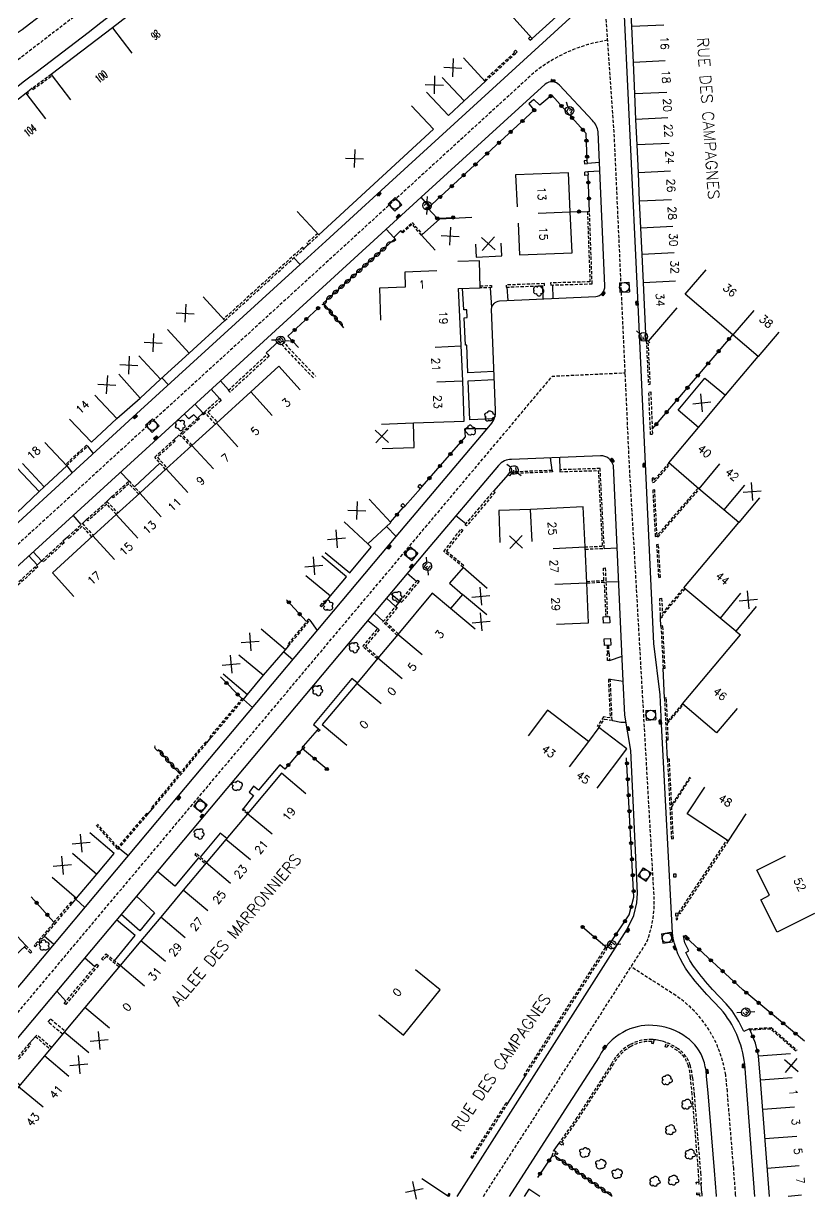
# Model space of a CAD drawing. Header units: millimetres. Extents: x 160000 to 161000, y 121000 to 122000.
# Drawn here: x 160335.7 to 160459.3, y 120999.5 to 121183.2 of the extents above; entities that cross this region are included whole.
import ezdxf
from ezdxf.enums import TextEntityAlignment as Align

# ---------------------------------------------------------------- set-up
doc = ezdxf.new("R2010")
doc.units = ezdxf.units.MM
doc.linetypes.add('DASHED', pattern=[0.75, 0.5, -0.25])
doc.layers.get('0').update_dxf_attribs({"linetype": 'CONTINUOUS'})
for name, color, linetype in [('W0001', 6, 'DASHED'), ('W0008', 7, 'CONTINUOUS'), ('W0100', 7, 'CONTINUOUS'), ('W0112', 1, 'DASHED'), ('W0300', 7, 'CONTINUOUS'), ('W0310', 3, 'CONTINUOUS'), ('W0322', 7, 'CONTINUOUS'), ('W0334', 7, 'CONTINUOUS'), ('W0400', 7, 'CONTINUOUS'), ('W0420', 7, 'CONTINUOUS'), ('W0471', 7, 'CONTINUOUS'), ('W0989', 7, 'CONTINUOUS'), ('W0991', 7, 'CONTINUOUS'), ('W1102', 7, 'CONTINUOUS')]:
    doc.layers.add(name, color=color, linetype=linetype)
doc.styles.get("Standard").update_dxf_attribs({"font": 'romans.shx', "width": 0.85})

# ---------------------------------------------------------------- blocks, each defined once
blk = doc.blocks.new('t991o')
at = {"color": 0, "linetype": 'Continuous'}
for p, q in [((-1, 1), (1, -1)), ((-1, -1), (1, 1))]:
    blk.add_line(p, q, dxfattribs=at)
blk = doc.blocks.new('t322o')
at = {"color": 0, "linetype": 'Continuous'}
for radius in [0.25, 0.15]:
    blk.add_circle((0, 0), radius, dxfattribs=at)
blk = doc.blocks.new('t310o')
at = {"color": 0, "linetype": 'Continuous'}
for centre, start, end in [((-0.5, 0.38), 216.8699, 323.1304), ((0.5, -0.37), 36.8699, 143.1303)]:
    blk.add_arc(centre, 0.625, start, end, dxfattribs=at)
blk = doc.blocks.new('T400')
for p, q in [((-0.15, 0.3), (0.15, 0.3)), ((-0.15, -0.25), (-0.15, 0.3)), ((-0.15, 0.15), (0.15, 0.15)), ((-0.15, 0), (0.15, 0)), ((0.15, 0.3), (0.15, -0.25)), ((-0.15, -0.15), (0.15, -0.15)), ((-0.15, -0.25), (-0.15, -0.3)), ((-0.15, -0.3), (0.15, -0.3)), ((0.15, -0.3), (0.15, -0.25))]:
    blk.add_line(p, q)
blk = doc.blocks.new('T420')
for p, q in [((0.75, 0.75), (-0.75, 0.75)), ((-0.75, 0.75), (-0.75, -0.75)), ((0.75, 0.75), (0.75, -0.75)), ((0.75, -0.75), (-0.75, -0.75))]:
    blk.add_line(p, q)
blk.add_ellipse((0, 0), major_axis=(-0.53, 0.53), ratio=1, start_param=3.926991, end_param=10.210176)
blk = doc.blocks.new('T300')
for p, q in [((-0.8, 0.51), (-0.86, 0.34)), ((-0.86, 0.34), (-0.86, 0.17)), ((-0.86, 0.17), (-0.74, 0.06)), ((-0.69, 0.63), (-0.8, 0.51)), ((-0.8, -0.06), (-0.74, 0.06)), ((-0.74, 0.06), (-0.69, 0.11)), ((-0.57, 0.69), (-0.69, 0.63)), ((-0.46, 0.69), (-0.57, 0.69)), ((-0.29, 0.63), (-0.46, 0.69)), ((-0.29, 0.63), (-0.17, 0.74)), ((-0.23, 0.57), (-0.29, 0.63)), ((-0.17, 0.74), (-0.06, 0.8)), ((-0.06, 0.8), (0.06, 0.8)), ((0.06, 0.8), (0.23, 0.74)), ((0.23, 0.74), (0.34, 0.63)), ((0.34, 0.63), (0.4, 0.51)), ((0.46, 0.46), (0.34, 0.46)), ((0.4, 0.51), (0.4, 0.46)), ((0.57, 0.4), (0.46, 0.46)), ((0.57, 0.4), (0.69, 0.29)), ((0.69, 0.29), (0.74, 0.17)), ((0.74, 0.06), (0.69, -0.17)), ((0.74, 0.17), (0.74, 0.06)), ((-0.8, -0.17), (-0.8, -0.06)), ((-0.8, -0.23), (-0.8, -0.17)), ((-0.74, -0.34), (-0.8, -0.23)), ((-0.69, -0.4), (-0.74, -0.34)), ((-0.51, -0.46), (-0.69, -0.4)), ((-0.4, -0.46), (-0.51, -0.46)), ((-0.4, -0.46), (-0.34, -0.46)), ((-0.34, -0.46), (-0.34, -0.4)), ((-0.34, -0.51), (-0.34, -0.46)), ((-0.29, -0.63), (-0.34, -0.51)), ((-0.17, -0.74), (-0.29, -0.63)), ((-0.06, -0.8), (-0.17, -0.74)), ((0.06, -0.8), (-0.06, -0.8)), ((0.17, -0.74), (0.06, -0.8)), ((0.23, -0.69), (0.17, -0.74)), ((0.29, -0.46), (0.23, -0.46)), ((0.29, -0.63), (0.23, -0.69)), ((0.46, -0.4), (0.29, -0.46)), ((0.34, -0.51), (0.29, -0.63)), ((0.34, -0.51), (0.34, -0.46)), ((0.57, -0.34), (0.46, -0.4)), ((0.63, -0.29), (0.57, -0.34)), ((0.69, -0.17), (0.63, -0.29))]:
    blk.add_line(p, q)
blk = doc.blocks.new('T471')
for p, q in [((-0.333334, 0.333334), (-0.333334, -0.333334)), ((-0.333334, 0.333334), (0.333334, 0.333334)), ((-0.333334, 0), (0, 0)), ((0.500001, 0.500001), (1.000002, 1.000002)), ((-0.500001, -0.500001), (-1.000002, -1.000002)), ((-0.333334, -0.333334), (0.333334, -0.333334))]:
    blk.add_line(p, q)
blk.add_ellipse((0, 0), major_axis=(0.471405, 0.471405), ratio=1, start_param=5.4977871438, end_param=11.780972451)
blk = doc.blocks.new('t112o')
at = {"color": 0, "linetype": 'Continuous'}
for p, q in [((-0.5, 0.5), (0.5, 0.5)), ((-0.5, -0.5), (-0.5, 0.5)), ((0.5, 0.5), (0.5, -0.5)), ((0.5, -0.5), (-0.5, -0.5))]:
    blk.add_line(p, q, dxfattribs=at)

msp = doc.modelspace()

# ---------------------------------------------------------------- linework, layer by layer
at = {"layer": 'W0001'}
for points in [[(160429.86, 121250.35), (160415.34, 121239.26, 0.00239), (160379.6, 121211.87, -0.000744), (160355.46, 121193.36, 0.000099), (160325.59, 121170.45, -0.000228), (160264.86, 121123.92), (160224.86, 121092.82), (160196.57, 121070.81, 0.003875), (160168.3, 121048.62, 0.000766), (160138.37, 121024.88, -0.000174), (160106.4, 121000, -0.000572)], [(160447, 121000), (160446.98, 121000.28), (160446.67, 121004.3), (160445.68, 121016.42), (160445.42, 121018.95, 0.209449), (160437.64, 121031.36), (160430.64, 121035.85)]]:
    msp.add_lwpolyline(points, format="xyb", dxfattribs=at)
at = {"layer": 'W0001', "flags": 128}
for points in [[(160407.58, 121000), (160417.48, 121015.33), (160433.07, 121039.65, 0.116001), (160434.2, 121047.52), (160431.3, 121098.44), (160430.38, 121114.3), (160427.99, 121166.43), (160426.46, 121188.19), (160405.41, 121231.7)], [(160426.99, 121180.6, 0.131842), (160415.54, 121175.61), (160225.03, 121001.5)]]:
    msp.add_lwpolyline(points, format="xyb", dxfattribs=at)
msp.add_lwpolyline([(160310.69, 121000), (160418.35, 121128.14), (160429.72, 121128.66)], dxfattribs=at)
at = {"layer": 'W0008'}
for points in [[(160449.99, 121000), (160448.39, 121020.67, 0.153389), (160444.62, 121029.28), (160442.46, 121031.51, -0.023705), (160439.63, 121034.96, -0.126761), (160437.1, 121041.17), (160435.37, 121073.77), (160435.18, 121078.37), (160434.19, 121086.39), (160432.43, 121124.54), (160431.71, 121140.42), (160429.3, 121191.09, 0.056051), (160428.65, 121194.12), (160414.86, 121227.58), (160413.58, 121230.67, -0.293281), (160414.21, 121234.23), (160419.86, 121238.63, 0.006501), (160431.23, 121247.25, 0.006501)], [(160357.29, 121239.93, 0.002104), (160372.19, 121213.68, -0.376438), (160371.39, 121209.72, 0.000941), (160335.52, 121182.24, -0.162822), (160332.77, 121181.29, -0.226549), (160330.62, 121182.75), (160315.93, 121209.95)], [(160221.21, 121006.22, 0.310791), (160228.45, 121007.51), (160243.97, 121021.76), (160252.29, 121029.52), (160252.19, 121029.65), (160276.65, 121052.03), (160285.01, 121059.75), (160291.22, 121065.42), (160324.04, 121095.38), (160352.81, 121121.71), (160378.94, 121145.58), (160382.94, 121149.21), (160391.62, 121157.15), (160422.82, 121185.7, 0.348007), (160423.09, 121187.83), (160423.49, 121188.05), (160402.86, 121220.3), (160402.47, 121220.05, 0.463927), (160397.38, 121221.4, -0.00098), (160333.91, 121172.68, -0.000272), (160269.86, 121123.61, 0.000076), (160183.93, 121056.79)], [(160397.82, 121156.11), (160357.2, 121118.93), (160329.68, 121093.79), (160314.5, 121079.93), (160288.59, 121056.29, 0.469141), (160288.63, 121054.14), (160325.22, 121023.62, 0.412528), (160327.35, 121023.74), (160359.94, 121062.57), (160393.94, 121103.08), (160408.68, 121120.54, 0.20683), (160409.47, 121122.82), (160408.82, 121138.61, -0.357641), (160410.1, 121139.9), (160425.11, 121140.57, 0.394555), (160426.54, 121142.25), (160425.51, 121166.31, 0.15265), (160424.61, 121168.07), (160419.44, 121173.57, 0.434394), (160417.24, 121173.74), (160397.82, 121156.11)], [(160403.49, 121000), (160429.96, 121041.62), (160431.06, 121043.87), (160431.56, 121045.85), (160431.65, 121047.39), (160430.58, 121069.63), (160429.67, 121075.16), (160429.41, 121080.48), (160427.87, 121114.18, 0.354823), (160425.89, 121115.69), (160411.96, 121115.14, 0.218017), (160409.93, 121114.19), (160398.62, 121100.85), (160363.44, 121058.87), (160327.86, 121016.53), (160314.3, 121000.29), (160314.11, 121000.43)], [(160444, 121000), (160444, 121000.06), (160443.69, 121004.06), (160442.7, 121016.15), (160442.44, 121018.72, 0.063114), (160442.01, 121021.13, 0.164199), (160439.31, 121024.84, 0.139841), (160434.02, 121026.71, 0.145411), (160429.35, 121025.62, 0.141859), (160425.64, 121021.81), (160420.31, 121013.5), (160411.6, 121000)]]:
    msp.add_lwpolyline(points, format="xyb", dxfattribs=at)
at = {"layer": 'W0100'}
for points in [[(160404.21, 121215.49), (160401.41, 121219.93), (160398.91, 121220.34), (160391.4, 121214.59), (160388.85, 121212.57), (160378.01, 121204.46), (160374.49, 121201.71), (160371.06, 121199.07), (160367.54, 121196.38), (160364.1, 121193.73), (160360.63, 121191.06), (160356.99, 121188.27), (160349.61, 121182.53), (160340.05, 121175.26), (160343.08, 121171.28)], [(160411.83, 121184.58), (160415.21, 121180.89), (160422.21, 121187.29), (160417.42, 121194.79), (160415.83, 121197.29), (160413.75, 121200.6), (160409.51, 121207.13), (160406.54, 121211.84), (160404.21, 121215.49)], [(160437.77, 121138.82), (160433.3, 121133.58), (160433.02, 121133.65), (160432.57, 121142.73), (160432.37, 121147.15), (160432.17, 121151.28), (160431.98, 121155.46), (160431.78, 121159.92), (160431.6, 121164.26), (160431.4, 121168.24), (160431.25, 121172.26), (160431, 121177.11), (160430.76, 121182.78), (160430.46, 121188.37), (160430.16, 121193.95), (160438.12, 121200.08), (160441.17, 121196.12)], [(160398.68, 121172.49), (160402.1, 121168.84), (160404.54, 121171.13), (160407.86, 121174.19), (160404.48, 121177.87)], [(160339.18, 121168.34), (160336.15, 121172.32), (160331.29, 121168.62), (160327.68, 121165.84), (160323.67, 121162.75), (160319.81, 121159.81), (160315.29, 121156.34), (160310.54, 121152.69), (160304.6, 121148.02), (160307.69, 121144.09)], [(160378.49, 121153.87), (160381.88, 121150.2), (160399.75, 121166.7), (160396.36, 121170.37)], [(160413.01, 121152.06), (160413.21, 121147.07), (160421.42, 121147.39), (160421.12, 121153.81), (160420.86, 121159.92), (160412.6, 121159.57), (160412.82, 121154.57)], [(160400.76, 121152.72), (160397.9, 121150.17), (160400.03, 121147.81)], [(160400.76, 121152.72), (160405.75, 121152.97)], [(160406.34, 121148.74), (160406.44, 121146.74), (160410.44, 121146.93), (160410.34, 121148.93)], [(160391.77, 121116.81), (160396.77, 121116.99), (160396.63, 121120.83), (160404.57, 121121.12), (160404.34, 121127.41), (160403.66, 121141.84), (160407.04, 121141.91), (160406.96, 121146.13), (160403.59, 121146.07)], [(160400.28, 121144.58), (160395.28, 121144.39), (160395.37, 121142.02), (160391.32, 121141.87), (160391.51, 121136.87)], [(160450.21, 121092.14), (160447.03, 121088.31), (160444.55, 121090.34), (160438.88, 121095.04), (160447.46, 121105.27), (160445.11, 121107.26), (160441.21, 121110.55), (160436.56, 121114.58), (160441.2, 121120.13), (160437.99, 121122.82), (160442.18, 121127.82), (160445.38, 121125.14), (160450.48, 121131.21), (160439.11, 121140.94), (160442.36, 121144.74)], [(160342.92, 121121.44), (160346.35, 121117.8), (160350.28, 121121.51), (160353.92, 121124.71), (160357.11, 121127.64), (160361.58, 121131.72), (160367.15, 121136.81), (160363.78, 121140.51)], [(160378.96, 121125.98), (160375.6, 121129.69), (160371.22, 121125.71), (160365.85, 121120.79), (160362.04, 121117.32), (160358.03, 121113.66), (160353.87, 121109.86), (160350.19, 121106.5), (160346.55, 121103.17), (160340.24, 121097.43), (160343.6, 121093.73)], [(160335.56, 121114.51), (160338.96, 121110.84), (160342.47, 121114.1), (160339.07, 121117.77)], [(160317.31, 121097.83), (160320.63, 121094.09), (160324.65, 121097.67), (160333.51, 121105.7), (160338.18, 121110.12), (160334.74, 121113.75)], [(160382.84, 121100.61), (160386.68, 121097.41), (160390.02, 121101.4), (160389.52, 121101.96), (160393.12, 121105.25), (160389.74, 121108.94)], [(160419.01, 121089.39), (160424, 121089.61), (160423.72, 121095.84), (160423.46, 121101.45), (160423.17, 121107.71), (160414.95, 121107.3), (160410, 121107.14), (160410.16, 121102.14)], [(160379.83, 121096.99), (160383.66, 121093.79), (160386.17, 121096.79), (160382.33, 121100)], [(160408.17, 121094.96), (160404.42, 121098.26), (160402.26, 121095.81), (160404.29, 121094.04), (160402.44, 121091.83), (160399.57, 121094.23), (160394.18, 121087.8), (160391.05, 121084.06), (160387.77, 121080.14), (160382.38, 121073.71), (160386.21, 121070.49)], [(160366.89, 121081.62), (160370.73, 121078.42), (160373.22, 121081.4), (160376.63, 121085.36), (160372.85, 121088.62)], [(160447.2, 121076.23), (160443.97, 121072.42), (160438.65, 121076.93), (160447.74, 121087.71)], [(160425.34, 121063.79), (160429.97, 121069.91), (160425.59, 121073.22), (160423.98, 121071.08), (160417.56, 121075.93), (160414.54, 121071.95)], [(160379.85, 121062.89), (160376.02, 121066.1), (160370.72, 121059.78), (160367.35, 121055.77), (160364.25, 121052.08), (160360.68, 121047.81), (160357.16, 121043.63), (160354.05, 121039.9), (160350.8, 121036.06), (160345.3, 121029.5), (160342.08, 121025.63), (160338.99, 121021.93), (160334.95, 121017.12), (160331.74, 121013.28), (160328.49, 121009.44), (160325.3, 121005.66), (160322.08, 121001.82), (160320.54, 121000)], [(160448.57, 121059.74), (160445.82, 121055.56), (160439.42, 121059.78), (160442.17, 121063.95)], [(160340.19, 121049.84), (160344, 121046.6), (160347.19, 121050.35), (160349.9, 121053.58), (160346.06, 121056.8)], [(160459.3, 121044.21), (160453.48, 121041.28), (160450.92, 121046.34), (160452.28, 121047.03), (160450.29, 121050.97), (160454.75, 121053.22)], [(160329.74, 121040.11), (160333.14, 121036.44), (160336.08, 121039.17), (160332.68, 121042.83)], [(160391.22, 121028.36), (160395.1, 121025.2), (160400.82, 121032.24), (160396.94, 121035.4)], [(160452.26, 121000), (160450.85, 121018.15), (160450.55, 121021.94), (160455.53, 121022.33)], [(160402.14, 121000), (160397.97, 121002.73)], [(160416.39, 121000), (160414.67, 121001.11), (160413.96, 121000)]]:
    msp.add_lwpolyline(points, dxfattribs=at)
at = {"layer": 'W0112'}
for points in [[(160414.95, 121181.18), (160414.63, 121180.89), (160414.89, 121180.6), (160415.21, 121180.89)], [(160407.86, 121174.19), (160412.56, 121178.53), (160412.84, 121178.78), (160412.58, 121179.07), (160412.3, 121178.82), (160412.42, 121178.68), (160407.72, 121174.34)], [(160340.05, 121175.26), (160337.08, 121173.1), (160337.2, 121172.94), (160340.18, 121175.1)], [(160336.27, 121172.16), (160336.48, 121172.32), (160336.36, 121172.48), (160336.15, 121172.32)], [(160397.9, 121150.17), (160396.41, 121151.84), (160394.96, 121150.5), (160394.83, 121150.64), (160396.43, 121152.12), (160398.05, 121150.31)], [(160381.69, 121150.44), (160379.98, 121148.9), (160380.18, 121148.68), (160381.89, 121150.21)], [(160367.15, 121136.81), (160379.52, 121148.04), (160379.32, 121148.26), (160366.95, 121137.03)], [(160407.03, 121142.24), (160408.85, 121142.29), (160408.85, 121141.96), (160407.04, 121141.91)], [(160381.01, 121127.85), (160375.79, 121133.36), (160376.11, 121133.66), (160381.34, 121128.14)], [(160433.02, 121133.65), (160433.34, 121126.85), (160433.64, 121126.86), (160433.32, 121133.67)], [(160365.7, 121120.65), (160363.98, 121122.53), (160366.32, 121124.65), (160366.59, 121124.35), (160364.54, 121122.51), (160365.99, 121120.92)], [(160364.14, 121122.36), (160363.86, 121122.1), (160363.7, 121122.28), (160363.98, 121122.53)], [(160360.35, 121119.23), (160363.03, 121121.67), (160363.19, 121121.49), (160360.52, 121119.05)], [(160357.92, 121113.56), (160356.21, 121115.49), (160359.2, 121118.2), (160359.41, 121117.98), (160356.63, 121115.46), (160358.14, 121113.76)], [(160342.41, 121114.17), (160345.69, 121117.19), (160345.55, 121117.34), (160342.27, 121114.32)], [(160436.56, 121114.58), (160434.25, 121111.91), (160434.23, 121112.22), (160433.93, 121112.2), (160433.97, 121111.53), (160434.27, 121111.55), (160436.75, 121114.41)], [(160423.48, 121101.1), (160426.46, 121101.23), (160425.81, 121113.7), (160419.5, 121113.51), (160419.51, 121113.21), (160425.52, 121113.39), (160426.14, 121101.52), (160423.47, 121101.4)], [(160353.71, 121109.72), (160352.18, 121111.33), (160349.75, 121109.11), (160349.54, 121109.33), (160352.2, 121111.75), (160353.93, 121109.92)], [(160441.1, 121110.65), (160434.7, 121103.24), (160434.33, 121110.35), (160434.03, 121110.34), (160434.41, 121103.11), (160434.71, 121103.13), (160434.87, 121103.04), (160441.29, 121110.49)], [(160350.24, 121106.54), (160348.73, 121108.15), (160345.78, 121105.53), (160345.58, 121105.75), (160348.75, 121108.57), (160350.46, 121106.74)], [(160346.4, 121103.03), (160344.89, 121104.69), (160342.8, 121102.77), (160342.6, 121103), (160344.91, 121105.11), (160346.62, 121103.24)], [(160404.42, 121098.26), (160401.4, 121100.76), (160404.09, 121104.25), (160404.33, 121104.07), (160401.81, 121100.81), (160404.61, 121098.49)], [(160423.71, 121096.07), (160426.4, 121096.22), (160426.32, 121098.16), (160426.61, 121098.17), (160426.71, 121095.93), (160426.94, 121090.55)], [(160426.73, 121090.54), (160426.49, 121095.92), (160423.72, 121095.77)], [(160439.03, 121094.91), (160435.44, 121090.66), (160435.45, 121090.38), (160435.25, 121090.37), (160435.24, 121090.73), (160435.12, 121093.42), (160435.42, 121093.43), (160435.52, 121091.06), (160438.88, 121095.04)], [(160394.07, 121087.66), (160391.88, 121089.74), (160393.86, 121092.16), (160394.1, 121091.97), (160392.28, 121089.76), (160394.26, 121087.89)], [(160390.96, 121083.96), (160388.72, 121085.9), (160391.05, 121088.69), (160391.28, 121088.5), (160389.14, 121085.93), (160391.16, 121084.19)], [(160427.2, 121084.77), (160427.27, 121083.71), (160426.97, 121083.69), (160426.9, 121084.75), (160426.99, 121084.76), (160426.93, 121086.1)], [(160427.2, 121084.77), (160427.14, 121086.11)], [(160425.59, 121073.22), (160426.47, 121074.57), (160427.68, 121074.39), (160427.39, 121080.78), (160427.09, 121080.76), (160427.37, 121074.74), (160426.32, 121074.9), (160425.34, 121073.38)], [(160438.65, 121076.93), (160436.33, 121074.18), (160436.16, 121077.84), (160435.86, 121077.83), (160436.16, 121071.31), (160436.46, 121071.32), (160436.34, 121073.89), (160438.8, 121076.8)], [(160439.84, 121065.49), (160436.98, 121061.16), (160436.62, 121068.3), (160436.33, 121068.29), (160436.95, 121055.86), (160437.25, 121055.88), (160437, 121060.87), (160439.98, 121065.4)], [(160347.07, 121058), (160350.45, 121054.18), (160355.16, 121059.69), (160354.97, 121059.85), (160350.45, 121054.56), (160347.26, 121058.16)], [(160370.71, 121059.78), (160369.91, 121060.39), (160370.02, 121060.54), (160370.84, 121059.92)], [(160445.82, 121055.56), (160438.25, 121044.16), (160438.08, 121044.27), (160445.65, 121055.67)], [(160364.29, 121052.13), (160362.64, 121053.59), (160362.49, 121053.42), (160364.14, 121051.95)], [(160343.77, 121046.8), (160343.64, 121046.63), (160343.88, 121046.45), (160344, 121046.6)], [(160336.08, 121039.17), (160337.01, 121038.21), (160336.79, 121038), (160335.86, 121038.96)], [(160350.63, 121035.86), (160348.66, 121037.49), (160348.15, 121036.92), (160347.92, 121037.12), (160348.62, 121037.9), (160350.83, 121036.09)], [(160341.85, 121025.35), (160339.56, 121027.22), (160339.95, 121027.71), (160342.25, 121025.83)], [(160456.41, 121022.68), (160452.44, 121026.14), (160449.18, 121025.95), (160449.16, 121026.16), (160452.52, 121026.37), (160456.55, 121022.85)], [(160340.09, 121023.25), (160337.78, 121025.2), (160337.59, 121024.97), (160339.9, 121023.02)], [(160335.14, 121017.35), (160333.06, 121019.09), (160336.86, 121023.73), (160336.63, 121023.92), (160332.64, 121019.05), (160334.95, 121017.12)], [(160402.15, 121000), (160402.36, 121000.34), (160402.19, 121000.44), (160401.98, 121000.1)], [(160441.41, 121000), (160441.39, 121000.22), (160440.91, 121000.23), (160440.92, 121000.53), (160441.68, 121000.51), (160441.71, 121000)]]:
    msp.add_lwpolyline(points, dxfattribs=at)
for points in [[(160423.34, 121161.31), (160423.83, 121161.35), (160423.79, 121161.83), (160423.3, 121161.79)], [(160423.92, 121159.51), (160423.43, 121159.48), (160423.4, 121160.06), (160423.89, 121160.09)], [(160423.82, 121153.82), (160424.22, 121142.88), (160418.07, 121142.69), (160418.08, 121142.36), (160424.56, 121142.56), (160424.15, 121153.83)], [(160393.3, 121149.22), (160393.75, 121149.6), (160393.88, 121149.45), (160393.43, 121149.07)], [(160411.12, 121142.37), (160411.13, 121142.04), (160417.11, 121142.27), (160417.1, 121142.6)], [(160374.11, 121131.28), (160367.99, 121125.65), (160367.72, 121125.94), (160373.83, 121131.58)], [(160433.68, 121119), (160433.42, 121125.65), (160433.72, 121125.66), (160433.98, 121119.01)], [(160418.32, 121113.47), (160418.34, 121113.17), (160411.93, 121112.9), (160411.66, 121112.58), (160411.43, 121112.77), (160411.78, 121113.19)], [(160397.34, 121110.9), (160397.73, 121110.57), (160398, 121110.89), (160397.61, 121111.22)], [(160404.73, 121104.93), (160409.16, 121110.16), (160409.39, 121109.97), (160404.95, 121104.73)], [(160394.68, 121107.95), (160395.05, 121107.6), (160395.34, 121107.9), (160394.97, 121108.25)], [(160338.61, 121099.36), (160341.87, 121102.33), (160342.07, 121102.11), (160338.82, 121099.14)], [(160434.62, 121101.79), (160434.93, 121096.69), (160435.23, 121096.71), (160434.92, 121101.81)], [(160333.91, 121095.01), (160337.77, 121098.58), (160337.97, 121098.36), (160334.12, 121094.79)], [(160397.29, 121096.28), (160397.52, 121096.09), (160394.76, 121092.78), (160394.53, 121092.97)], [(160382.96, 121092.87), (160382.28, 121092.1), (160382.09, 121092.27), (160382.76, 121093.04)], [(160376.94, 121086.14), (160377.13, 121085.97), (160380.44, 121090.01), (160380.24, 121090.17)], [(160435.31, 121089.09), (160435.65, 121082.5), (160435.95, 121082.51), (160435.61, 121089.11)], [(160364.81, 121071.79), (160365.01, 121071.63), (160370.07, 121077.62), (160369.88, 121077.78)], [(160381.8, 121073.03), (160382.04, 121072.83), (160381.83, 121072.6), (160381.6, 121072.81)], [(160355.87, 121060.53), (160364.38, 121070.86), (160364.19, 121071.02), (160355.68, 121060.69)], [(160379.43, 121070.33), (160379.67, 121070.13), (160379.47, 121069.89), (160379.24, 121070.09)], [(160437.25, 121049.92), (160437.66, 121049.93), (160437.66, 121050.32), (160437.25, 121050.31)], [(160340.59, 121042.51), (160343.38, 121045.81), (160343.15, 121046.01), (160340.36, 121042.7), (160340.4, 121042.67), (160337.38, 121039.19), (160337.57, 121039.02)], [(160437.59, 121043.81), (160438, 121043.82), (160437.98, 121044.22), (160437.57, 121044.21)], [(160437.74, 121043.18), (160437.97, 121043.29), (160437.86, 121043.52), (160437.63, 121043.4)], [(160439.01, 121040.69), (160439.24, 121040.81), (160439.35, 121040.58), (160439.12, 121040.46)], [(160426.6, 121038.86), (160413.91, 121019), (160414.16, 121018.84), (160426.86, 121038.69)], [(160342.08, 121030.15), (160347.19, 121036.26), (160347.42, 121036.07), (160342.31, 121029.96)], [(160411.1, 121014.6), (160405.63, 121006.1), (160405.88, 121005.94), (160411.36, 121014.44)], [(160419.02, 121006.55), (160418.76, 121006.72), (160418.6, 121006.23), (160418.31, 121006.32), (160418.59, 121007.19), (160419.19, 121006.8)]]:
    msp.add_lwpolyline(points, close=True, dxfattribs=at)
at = {"layer": 'W0112', "flags": 128}
msp.add_lwpolyline([(160362.06, 121117.35), (160360.35, 121119.23), (160360.04, 121118.95), (160360.24, 121118.72), (160360.33, 121118.81), (160361.84, 121117.15)], dxfattribs=at)
at = {"layer": 'W0112'}
for points in [[(160420.12, 121008.23), (160419.81, 121008.42), (160422.44, 121012.13), (160427.83, 121020.54, -0.145238), (160430.6, 121023.43, -0.145757), (160433.88, 121024.18, -0.000823), (160433.9, 121024.18), (160433.85, 121023.93), (160434.15, 121023.88), (160434.26, 121024.47, 0.01171), (160433.89, 121024.48, 0.145411), (160430.46, 121023.69, 0.144747), (160427.57, 121020.69), (160422.19, 121012.3), (160419.38, 121008.33), (160419.96, 121007.97)], [(160435.96, 121023.37), (160436.19, 121024, -0.065065), (160438.02, 121023.03, -0.164199), (160439.88, 121020.47, -0.064872), (160440.22, 121018.55), (160440.49, 121015.95), (160441.47, 121003.89), (160441.48, 121003.7), (160441.6, 121001.94), (160440.84, 121001.9), (160440.82, 121002.2), (160441.28, 121002.22), (160441.18, 121003.68), (160441.17, 121003.86), (160440.19, 121015.92), (160439.92, 121018.53, 0.065169), (160439.6, 121020.38, 0.164199), (160437.85, 121022.78, 0.055238), (160436.37, 121023.61), (160436.24, 121023.27)]]:
    msp.add_lwpolyline(points, format="xyb", close=True, dxfattribs=at)
at = {"layer": 'W0310'}
for points in [[(160393.3, 121149.22), (160382.54, 121139.55)], [(160382.54, 121139.55), (160385.71, 121135.69)], [(160360.11, 121066.07), (160356.76, 121069.79)], [(160427.71, 121000), (160418.65, 121006.4)]]:
    msp.add_lwpolyline(points, dxfattribs=at)
at = {"layer": 'W0322'}
for points in [[(160423.79, 121161.83), (160423.62, 121166.05), (160418.24, 121172.04), (160416.4, 121170.46)], [(160415.51, 121169.68), (160398.88, 121154.36)], [(160421.12, 121153.86), (160424.15, 121153.83), (160423.92, 121159.51)], [(160398.88, 121154.36), (160400.35, 121152.8)], [(160400.35, 121152.8), (160403.12, 121152.94)], [(160381.74, 121138.76), (160377.02, 121134.37), (160378.68, 121132.6)], [(160433.94, 121119.87), (160446.52, 121134.61)], [(160398, 121110.89), (160404.78, 121118.68), (160404.68, 121119.91)], [(160393.06, 121105.32), (160395.05, 121107.6)], [(160379.93, 121089.79), (160376.8, 121093.21)], [(160369.81, 121077.76), (160366.49, 121081.15)], [(160379.28, 121069.97), (160376.56, 121066.75)], [(160379.28, 121069.97), (160383.09, 121066.77)], [(160423.07, 121042.08), (160426.88, 121038.84), (160430.36, 121043.96), (160431.09, 121046.73), (160429.95, 121068.51)], [(160340.48, 121042.84), (160336.93, 121046.8)], [(160457.76, 121024.24), (160448.11, 121032.26), (160439.19, 121040.5)], [(160450.55, 121021.94), (160450.07, 121023.95), (160449.23, 121025.95)], [(160418.31, 121006.32), (160416, 121002.92)]]:
    msp.add_lwpolyline(points, dxfattribs=at)
at = {"layer": 'W0334'}
for p, q in [((160337.08, 121173.1), (160336.36, 121172.48)), ((160336.54, 121100.06), (160337.86, 121098.66)), ((160337.22, 121100.67), (160338.54, 121099.29)), ((160338.61, 121099.36), (160337.77, 121098.58))]:
    msp.add_line(p, q, dxfattribs=at)
for points in [[(160416.4, 121170.46), (160415.45, 121171.33), (160414.67, 121170.68), (160415.51, 121169.68)], [(160425.71, 121161.53), (160423.83, 121161.35)], [(160423.89, 121160.09), (160425.77, 121160.19)], [(160399.13, 121154.59), (160397.82, 121156.11)], [(160394.83, 121150.64), (160394.66, 121150.88), (160393.56, 121149.8), (160392.36, 121151.11)], [(160393.56, 121149.8), (160393.75, 121149.6)], [(160379.52, 121148.04), (160380.18, 121148.68)], [(160377.96, 121146.62), (160378.94, 121145.58)], [(160411.42, 121139.96), (160411.29, 121142.05)], [(160416.82, 121142.26), (160416.83, 121140.2)], [(160418.47, 121140.27), (160418.44, 121142.37)], [(160409.22, 121128.86), (160405.14, 121128.67), (160404.98, 121132.97), (160404.77, 121132.98), (160404.54, 121137.25), (160405.05, 121137.29), (160404.96, 121138.5), (160404.49, 121138.49), (160404.29, 121141.86)], [(160408.87, 121138.88), (160408.68, 121141.95)], [(160375.8, 121133.35), (160375.61, 121133.6), (160373.62, 121131.8), (160373.83, 121131.58)], [(160357.34, 121127.85), (160358.35, 121126.77)], [(160367.77, 121125.99), (160366.47, 121127.41)], [(160409.26, 121121.47), (160405.47, 121121.3), (160405.18, 121127.4), (160409.28, 121127.61)], [(160365.03, 121126.09), (160366.32, 121124.65)], [(160363.78, 121122.35), (160362.48, 121123.76)], [(160362.88, 121121.53), (160362.35, 121122.11), (160361.54, 121121.48), (160360.81, 121122.23)], [(160363.7, 121122.28), (160363.03, 121121.67)], [(160408.13, 121119.89), (160404.68, 121119.91)], [(160345.69, 121117.19), (160346.62, 121116.04)], [(160357.02, 121114.56), (160353.04, 121110.86)], [(160418.32, 121113.47), (160418.07, 121115.38)], [(160419.44, 121115.44), (160419.5, 121113.51)], [(160342.47, 121114.1), (160343.32, 121113.03)], [(160352.2, 121111.75), (160350.89, 121113.16)], [(160411.43, 121112.77), (160409.16, 121110.16)], [(160338.18, 121110.12), (160338.96, 121110.84)], [(160349.54, 121109.33), (160348.75, 121108.57)], [(160395.34, 121107.9), (160397.73, 121110.57)], [(160344.74, 121104.95), (160343.5, 121106.41)], [(160345.58, 121105.75), (160344.91, 121105.11)], [(160404.82, 121105.04), (160403.27, 121106.33)], [(160392.44, 121104.63), (160393.94, 121103.08)], [(160342.6, 121103), (160341.87, 121102.33)], [(160426.46, 121101.23), (160428.46, 121101.32)], [(160397.12, 121096.08), (160395.64, 121097.29)], [(160428.7, 121096.02), (160426.71, 121095.93)], [(160382.96, 121092.87), (160383.66, 121093.79)], [(160393.08, 121094.23), (160394.53, 121092.97), (160393.86, 121092.16), (160392.42, 121093.44)], [(160391.95, 121089.83), (160390.49, 121091.15)], [(160380.44, 121090.01), (160381.61, 121088.39)], [(160389.49, 121089.95), (160391.05, 121088.69)], [(160376.37, 121085.06), (160377.82, 121083.87)], [(160376.63, 121085.36), (160377.13, 121085.97)], [(160427.27, 121083.71), (160429.23, 121084.39)], [(160435.86, 121077.83), (160435.65, 121082.5)], [(160387.84, 121080.22), (160386.99, 121080.9), (160381.03, 121073.72), (160381.8, 121073.03)], [(160427.39, 121080.78), (160429.41, 121080.48)], [(160371.51, 121076.35), (160370.07, 121077.62), (160370.73, 121078.42)], [(160429.85, 121074.05), (160429.05, 121074.05), (160427.77, 121074.27), (160427.68, 121074.39)], [(160381.6, 121072.81), (160379.43, 121070.33)], [(160364.38, 121070.86), (160365.01, 121071.63)], [(160436.33, 121068.29), (160436.16, 121071.31)], [(160376.56, 121066.75), (160375.77, 121067.4), (160372.43, 121063.45), (160371.67, 121064.06), (160370.98, 121063.16), (160371.67, 121062.64), (160370.02, 121060.54)], [(160355.16, 121059.69), (160355.87, 121060.53)], [(160367.48, 121055.92), (160366.45, 121056.76), (160363.31, 121052.99)], [(160352.06, 121053.18), (160350.74, 121054.29)], [(160363.07, 121052.91), (160359.34, 121048.44), (160356.64, 121050.77)], [(160353.36, 121046.87), (160356.2, 121044.31), (160353.87, 121041.47), (160350.98, 121044.04)], [(160343.38, 121045.81), (160343.88, 121046.45), (160345.28, 121045.1)], [(160340.45, 121039.34), (160338.97, 121040.63)], [(160346.86, 121035.87), (160345.27, 121037.24)], [(160342.35, 121030.5), (160340.92, 121032.06)], [(160337.59, 121024.96), (160336.63, 121023.92)], [(160411.36, 121014.44), (160414.16, 121018.84)], [(160419.38, 121008.33), (160418.59, 121007.19)], [(160441.68, 121000.51), (160441.6, 121001.94)]]:
    msp.add_lwpolyline(points, dxfattribs=at)
at = {"layer": 'W0334', "flags": 128}
for points in [[(160359.2, 121118.2), (160360.04, 121118.95)], [(160435.31, 121089.09), (160435.25, 121090.37)], [(160447.03, 121088.31), (160447.74, 121087.71)], [(160349.95, 121036.81), (160353.18, 121040.75), (160350.27, 121043.2)]]:
    msp.add_lwpolyline(points, dxfattribs=at)
at = {"layer": 'W0334'}
for points in [[(160449.16, 121026.16), (160448.26, 121025.74), (160447.71, 121026.91, 0.0575), (160445.51, 121030.1), (160443.35, 121032.34, -0.023591), (160440.6, 121035.69, -0.056727), (160439.22, 121038.08), (160439.68, 121038.37), (160439.04, 121039.59), (160438.84, 121040.7), (160439.01, 121040.69)], [(160436.19, 121024, 0.085909), (160434.26, 121024.47, 0.085909)]]:
    msp.add_lwpolyline(points, format="xyb", dxfattribs=at)
at = {"layer": 'W1102'}
for p, q in [((160349.61, 121182.53), (160352.66, 121178.57)), ((160435.76, 121182.99), (160430.76, 121182.78)), ((160435.99, 121177.37), (160431, 121177.11)), ((160401.12, 121174.78), (160404.54, 121171.13)), ((160436.24, 121172.44), (160431.25, 121172.26)), ((160436.39, 121168.49), (160431.4, 121168.24)), ((160436.59, 121164.48), (160431.6, 121164.26)), ((160436.78, 121160.14), (160431.78, 121159.92)), ((160436.97, 121155.68), (160431.98, 121155.46)), ((160416.13, 121153.58), (160421.12, 121153.81)), ((160437.16, 121151.52), (160432.17, 121151.28)), ((160437.36, 121147.38), (160432.37, 121147.15)), ((160437.57, 121142.98), (160432.57, 121142.73)), ((160449.8, 121138.38), (160446.55, 121134.58)), ((160358.2, 121135.41), (160361.58, 121131.72)), ((160453.73, 121135.01), (160450.48, 121131.21)), ((160400.03, 121132.66), (160404.09, 121132.85)), ((160353.73, 121131.32), (160357.11, 121127.64)), ((160350.62, 121128.46), (160353.92, 121124.71)), ((160400.28, 121127.27), (160404.34, 121127.41)), ((160374.58, 121122.01), (160371.22, 121125.71)), ((160346.85, 121125.14), (160350.28, 121121.51)), ((160369.22, 121117.1), (160365.85, 121120.79)), ((160391.63, 121120.64), (160396.63, 121120.83)), ((160365.4, 121113.63), (160362.04, 121117.32)), ((160361.4, 121109.97), (160358.03, 121113.66)), ((160444.48, 121114.42), (160441.21, 121110.55)), ((160448.38, 121111.11), (160445.11, 121107.26)), ((160357.24, 121106.16), (160353.87, 121109.86)), ((160450.72, 121109.12), (160447.46, 121105.27)), ((160415.2, 121102.3), (160414.95, 121107.3)), ((160353.57, 121102.81), (160350.19, 121106.5)), ((160385.84, 121105.37), (160389.52, 121101.96)), ((160349.92, 121099.48), (160346.55, 121103.17)), ((160418.47, 121101.23), (160423.46, 121101.45)), ((160418.72, 121095.62), (160423.72, 121095.84)), ((160408.12, 121090.84), (160404.29, 121094.04)), ((160447.72, 121094.21), (160444.55, 121090.34)), ((160406.27, 121088.62), (160402.44, 121091.83)), ((160398.02, 121084.59), (160394.18, 121087.8)), ((160369.38, 121084.61), (160373.22, 121081.4)), ((160394.88, 121080.84), (160391.05, 121084.06)), ((160391.61, 121076.93), (160387.77, 121080.14)), ((160374.55, 121056.57), (160370.72, 121059.78)), ((160371.18, 121052.55), (160367.35, 121055.77)), ((160343.38, 121053.59), (160347.19, 121050.35)), ((160368.08, 121048.86), (160364.25, 121052.08)), ((160364.51, 121044.6), (160360.68, 121047.81)), ((160360.99, 121040.41), (160357.16, 121043.63)), ((160357.89, 121036.7), (160354.05, 121039.9)), ((160354.61, 121032.83), (160350.8, 121036.06)), ((160349.13, 121026.29), (160345.3, 121029.5)), ((160345.92, 121022.43), (160342.08, 121025.63)), ((160342.82, 121018.72), (160338.99, 121021.93)), ((160338.78, 121013.91), (160334.95, 121017.12)), ((160455.83, 121018.54), (160450.85, 121018.15)), ((160457.26, 121000.17), (160455.2, 121000))]:
    msp.add_line(p, q, dxfattribs=at)
at = {"layer": 'W1102', "flags": 128}
for points in [[(160441.2, 121120.13), (160445.38, 121125.14)], [(160423.98, 121071.08), (160420.96, 121067.09)], [(160456.19, 121013.94), (160451.21, 121013.55)], [(160456.55, 121009.35), (160451.56, 121008.96)], [(160456.91, 121004.76), (160451.92, 121004.37)]]:
    msp.add_lwpolyline(points, dxfattribs=at)

# ---------------------------------------------------------------- block references
at = {"layer": 'W0112', "rotation": 92.77600747270348}
for p in [(160426.8, 121090.05), (160426.94, 121086.6)]:
    msp.add_blockref('t112o', p, dxfattribs=at)
at = {"layer": 'W0300'}
for p, rotation in [((160416.24, 121141.44), 1.218662267846776), ((160408.59, 121121.98), 81.51329078400579), ((160360.18, 121120.59), 134.077704431466), ((160405.49, 121119.71), 179.640362861989), ((160394.04, 121093.79), 140.794335197653), ((160383.32, 121092.21), 312.534967782657), ((160387.32, 121085.85), 141.659357491911), ((160381.62, 121079.12), 141.659357491911), ((160369.01, 121064.12), 230.001244308104), ((160363.12, 121056.75), 140.631731656549), ((160338.97, 121039.11), 314.0800808937499), ((160436.31, 121018.24), 70.4371249237381), ((160439.4, 121014.44), 70.4371249237381), ((160436.85, 121010.45), 70.4371249237381), ((160423.33, 121006.82), 235.347538842757), ((160425.84, 121004.99), 235.347538842757), ((160439.92, 121006.64), 70.4371249237381), ((160428.39, 121003.51), 235.347538842757), ((160434.4, 121002.39), 70.4371249237381), ((160437.3, 121002.58), 70.4371249237381)]:
    msp.add_blockref('T300', p, dxfattribs=dict(at, rotation=rotation))
at = {"layer": 'W0310'}
for p, rotation in [((160390.51, 121146.72), 221.939073403446), ((160391.44, 121147.55), 221.939073403446), ((160392.37, 121148.39), 221.939073403446), ((160388.65, 121145.05), 221.939073403446), ((160389.58, 121145.88), 221.939073403446), ((160386.79, 121143.37), 221.939073403446), ((160387.72, 121144.21), 221.939073403446), ((160384.93, 121141.7), 221.939073403446), ((160385.86, 121142.54), 221.939073403446), ((160383.07, 121140.03), 221.939073403446), ((160384, 121140.87), 221.939073403446), ((160383.33, 121138.59), 309.355920503151), ((160384.12, 121137.62), 309.355920503151), ((160384.92, 121136.66), 309.355920503151), ((160356.89, 121069.64), 132.01066741335), ((160357.73, 121068.71), 132.01066741335), ((160358.57, 121067.79), 132.01066741335), ((160359.4, 121066.86), 132.01066741335), ((160419.66, 121005.68), 144.760335087816), ((160420.68, 121004.96), 144.760335087816), ((160421.7, 121004.24), 144.760335087816), ((160422.72, 121003.52), 144.760335087816), ((160423.74, 121002.8), 144.760335087816), ((160424.76, 121002.08), 144.760335087816), ((160425.78, 121001.36), 144.760335087816), ((160426.81, 121000.64), 144.760335087816)]:
    msp.add_blockref('t310o', p, dxfattribs=dict(at, rotation=rotation))
at = {"layer": 'W0322'}
for p, rotation in [((160418.07, 121171.89), 220.656844303767), ((160415.51, 121169.68), 222.650656172574), ((160419.76, 121170.34), 131.923700554741), ((160413.67, 121167.99), 222.650656172574), ((160421.43, 121168.48), 131.923700554741), ((160411.83, 121166.29), 222.650656172574), ((160423.1, 121166.62), 131.923700554741), ((160410, 121164.6), 222.650656172574), ((160423.67, 121164.92), 92.35470823222357), ((160408.16, 121162.91), 222.650656172574), ((160423.77, 121162.42), 92.35470823222357), ((160406.32, 121161.21), 222.650656172574), ((160404.48, 121159.52), 222.650656172574), ((160423.97, 121158.39), 92.31310161009588), ((160402.64, 121157.83), 222.650656172574), ((160400.8, 121156.13), 222.650656172574), ((160424.07, 121155.89), 92.31310161009588), ((160398.88, 121154.36), 311.590202974952), ((160400.35, 121152.8), 3.01028246620835), ((160402.85, 121152.93), 3.01028246620835), ((160422.5, 121153.85), 359.48279843405), ((160381.74, 121138.76), 222.928108430333), ((160379.91, 121137.06), 222.928108430333), ((160378.08, 121135.35), 222.928108430333), ((160377.74, 121133.6), 313.155728491656), ((160445.94, 121133.93), 49.52215045140679), ((160444.32, 121132.03), 49.52215045140679), ((160442.69, 121130.13), 49.52215045140679), ((160441.07, 121128.22), 49.52215045140679), ((160439.45, 121126.32), 49.52215045140679), ((160437.82, 121124.42), 49.52215045140679), ((160436.2, 121122.52), 49.52215045140679), ((160434.58, 121120.62), 49.52215045140679), ((160404.06, 121117.86), 48.9700519281965), ((160402.42, 121115.97), 48.9700519281965), ((160400.78, 121114.09), 48.9700519281965), ((160399.14, 121112.2), 48.9700519281965), ((160394.08, 121106.49), 48.88292341446179), ((160377.17, 121092.8), 132.534967782969), ((160378.86, 121090.96), 132.534967782969), ((160367.43, 121080.19), 134.375859028918), ((160369.18, 121078.4), 134.375859028918), ((160378.71, 121069.3), 229.801252085733), ((160381.2, 121068.37), 319.991717897497), ((160377.1, 121067.39), 229.801252085733), ((160383.11, 121066.76), 319.991717897497), ((160430, 121067.65), 92.9822538719233), ((160430.13, 121065.15), 92.9822538719233), ((160430.26, 121062.66), 92.9822538719233), ((160430.39, 121060.16), 92.9822538719233), ((160430.52, 121057.66), 92.9822538719233), ((160430.65, 121055.17), 92.9822538719233), ((160430.78, 121052.67), 92.9822538719233), ((160430.91, 121050.17), 92.9822538719233), ((160431.04, 121047.68), 92.9822538719233), ((160337.78, 121045.85), 131.812814487659), ((160430.69, 121045.23), 75.18556219679591), ((160339.45, 121043.99), 131.812814487659), ((160429.69, 121042.98), 55.8141377252377), ((160423.07, 121042.08), 139.648595885941), ((160428.28, 121040.91), 55.8141377252377), ((160424.97, 121040.46), 139.648595885941), ((160439.44, 121040.27), 137.247658507074), ((160441.28, 121038.57), 137.247658507074), ((160443.11, 121036.88), 137.247658507074), ((160444.95, 121035.18), 137.247658507074), ((160446.78, 121033.48), 137.247658507074), ((160448.64, 121031.81), 140.265958287993), ((160450.57, 121030.22), 140.265958287993), ((160452.49, 121028.62), 140.265958287993), ((160454.41, 121027.02), 140.265958287993), ((160449.66, 121024.99), 112.61540167977), ((160456.33, 121025.42), 140.265958287993), ((160450.36, 121022.72), 103.595614012629), ((160417.83, 121005.6), 235.701922556093), ((160416.42, 121003.54), 235.701922556093)]:
    msp.add_blockref('t322o', p, dxfattribs=dict(at, rotation=rotation))
at = {"layer": 'W0400'}
for p, rotation in [((160418.43, 121174.3), 265.5085028122622), ((160391.28, 121156.59), 132.481551846357), ((160394.29, 121153.09), 132.481551846357), ((160426.29, 121141), 139.5225217383016), ((160431.57, 121139.52), 182.5801470329416), ((160353.18, 121121.79), 132.4640848039072), ((160356.37, 121118.49), 312.4593046735779), ((160427.71, 121114.96), 216.3139845003306), ((160432.69, 121114.2), 182.6465955281243), ((160392.84, 121101.42), 139.9956203313807), ((160396.35, 121098.4), 139.9956203313807), ((160435.21, 121074.08), 183.0349424951662), ((160430.18, 121073.03), 189.3429110374261), ((160359.95, 121062.22), 139.9936141369162), ((160363.61, 121059.4), 320.111146070559), ((160430.13, 121041.53), 147.5569373465582), ((160437.47, 121038.82), 208.398753013009), ((160426.52, 121023.27), 322.944222390378), ((160442.53, 121019.5), 185.8367561570921), ((160448.2, 121020.37), 184.4252570737411)]:
    msp.add_blockref('T400', p, dxfattribs=dict(at, rotation=rotation))
at = {"layer": 'W0420'}
for p, rotation in [((160393.76, 121154.97), 42.481551846357), ((160429.59, 121142.02), 92.58014703294161), ((160355.84, 121120.41), 222.459304673578), ((160396.27, 121100.41), 49.99562033138071), ((160433.71, 121075.19), 93.0349424951662), ((160363.36, 121061.02), 230.111146070559), ((160432.77, 121050.26), 146.611302066673), ((160436.24, 121040.39), 99.29428933600893)]:
    msp.add_blockref('T420', p, dxfattribs=dict(at, rotation=rotation))
at = {"layer": 'W0471'}
for p, rotation in [((160421.01, 121169.59), 244.427090515764), ((160398.76, 121154.78), 222.650656172574), ((160375.88, 121133.72), 313.155728491656), ((160432.55, 121134.28), 92.69439299198291), ((160412.34, 121113.47), 97.6734690506408), ((160398.81, 121098.44), 49.99562033138071), ((160427.63, 121039.31), 319.648595885941), ((160448.56, 121028.77), 138.913553041425)]:
    msp.add_blockref('T471', p, dxfattribs=dict(at, rotation=rotation))
at = {"layer": 'W0991'}
for p, rotation in [((160402.81, 121176.33), 312.5920392733219), ((160399.91, 121173.64), 313.1955665348353), ((160387.42, 121162.12), 312.7013888487393), ((160402.36, 121150.02), 312.0820150992839), ((160408.34, 121148.83), 272.7385724711522), ((160360.99, 121137.96), 312.3908350757581), ((160355.97, 121133.37), 312.4499317716322), ((160352.16, 121129.87), 312.5664498989763), ((160348.74, 121126.81), 311.356098821001), ((160441.69, 121123.97), 50.43515306526186), ((160391.7, 121118.73), 2.098377808102501), ((160449.55, 121110.12), 49.72107661259746), ((160387.79, 121107.15), 312.4692782819536), ((160384.62, 121102.74), 320.1321740302477), ((160412.66, 121102.22), 271.8800949858929), ((160381.08, 121098.49), 320.11677587717), ((160407.15, 121093.74), 320.0857533520937), ((160448.96, 121093.18), 50.34889866769645), ((160407.2, 121089.73), 320.0857533537054), ((160371.13, 121086.63), 319.2070415734748), ((160368.15, 121083.13), 320.1693437707267), ((160344.71, 121055.19), 320.0203642896324), ((160341.78, 121051.71), 319.6200312130799), ((160347.53, 121024.36), 320.2174714438644), ((160344.37, 121020.57), 320.1204994611005), ((160455.68, 121020.44), 4.481430139542821), ((160396.79, 121000.93), 326.8303060855835)]:
    msp.add_blockref('t991o', p, dxfattribs=dict(at, rotation=rotation))

# ---------------------------------------------------------------- texts
at = {"layer": 'W0989'}
for s, rotation, p in [('RUE DES CAMPAGNES', 274.0149, (160442.71, 121168.41)), ('ALLEE DES MARRONNIERS', 49.964, (160368.95, 121041.65)), ('RUE DES CAMPAGNES', 55.6235, (160410.34, 121020.88))]:
    msp.add_text(s, height=1.75, rotation=rotation, dxfattribs=at).set_placement(p, align=Align.MIDDLE)
at = {"layer": 'W0991', "width": 0.5}
for s, rotation, p in [('98', 37.8968, (160356.36, 121181.44)), ('100', 37.2473, (160347.87, 121174.92)), ('104', 37.2929, (160336.75, 121166.5))]:
    msp.add_text(s, height=1.25, rotation=rotation, dxfattribs=at).set_placement(p, align=Align.MIDDLE)
at = {"layer": 'W0991'}
for s, rotation, p in [('16', 272.4027, (160435.88, 121180.18)), ('18', 272.8952, (160436.12, 121174.91)), ('20', 272.1511, (160436.32, 121170.47)), ('22', 272.8966, (160436.49, 121166.48)), ('24', 272.4396, (160436.68, 121162.32)), ('26', 272.5253, (160436.88, 121157.91)), ('13', 272.466, (160416.69, 121156.64)), ('28', 272.5812, (160437.07, 121153.6)), ('15', 272.2773, (160416.95, 121150.39)), ('30', 272.7835, (160437.26, 121149.45)), ('32', 272.6512, (160437.46, 121145.18)), ('1', 2.179, (160397.99, 121142.43)), ('36', 319.454, (160446.08, 121141.56)), ('34', 272.831, (160435.19, 121140.07)), ('19', 272.6804, (160401.29, 121137.26)), ('38', 319.454, (160451.76, 121136.7)), ('21', 272.6804, (160400.15, 121129.96)), ('14', 43.3436, (160344.92, 121123.32)), ('3', 42.2414, (160376.77, 121124)), ('23', 272.6804, (160400.43, 121124.12)), ('5', 42.4738, (160371.9, 121119.56)), ('18', 42.8481, (160337.32, 121116.14)), ('40', 319.7211, (160442.12, 121116.41)), ('7', 42.3033, (160367.31, 121115.36)), ('42', 319.7211, (160446.43, 121112.77)), ('9', 42.4328, (160363.4, 121111.8)), ('11', 42.4079, (160359.32, 121108.07)), ('13', 42.4331, (160355.4, 121104.49)), ('25', 272.6431, (160418.32, 121104.34)), ('15', 42.4392, (160351.74, 121101.14)), ('27', 272.6096, (160418.6, 121098.42)), ('17', 42.2858, (160346.76, 121096.6)), ('44', 320.3489, (160444.91, 121096.54)), ('29', 272.6035, (160418.87, 121092.5)), ('3', 50.0858, (160400.71, 121087.81)), ('5', 50.032, (160396.45, 121082.72)), ('0', 50.0815, (160393.24, 121078.89)), ('46', 319.7335, (160444.54, 121078.49)), ('0', 50.038, (160388.91, 121073.71)), ('43', 322.9197, (160417.75, 121069.52)), ('45', 322.9197, (160423.15, 121065.44)), ('48', 326.6113, (160445.37, 121061.85)), ('19', 50.0012, (160377.2, 121059.73)), ('21', 49.985, (160372.86, 121054.56)), ('23', 49.9363, (160369.63, 121050.71)), ('52', 296.7796, (160457.02, 121048.72)), ('25', 50.0732, (160366.29, 121046.73)), ('27', 50.0075, (160362.75, 121042.51)), ('29', 50.1117, (160359.44, 121038.55)), ('31', 49.7277, (160356.25, 121034.76)), ('0', 50.8729, (160394.08, 121031.88)), ('0', 50.0432, (160351.88, 121029.57)), ('41', 49.9903, (160340.8, 121016.32)), ('1', 274.4617, (160456.01, 121016.24)), ('43', 50.0907, (160337.18, 121011.99)), ('3', 274.4617, (160456.37, 121011.64)), ('5', 274.4617, (160456.73, 121007.05)), ('7', 274.4617, (160457.09, 121002.47))]:
    msp.add_text(s, height=1.25, rotation=rotation, dxfattribs=at).set_placement(p, align=Align.MIDDLE)

doc.saveas('drawing.dxf')
